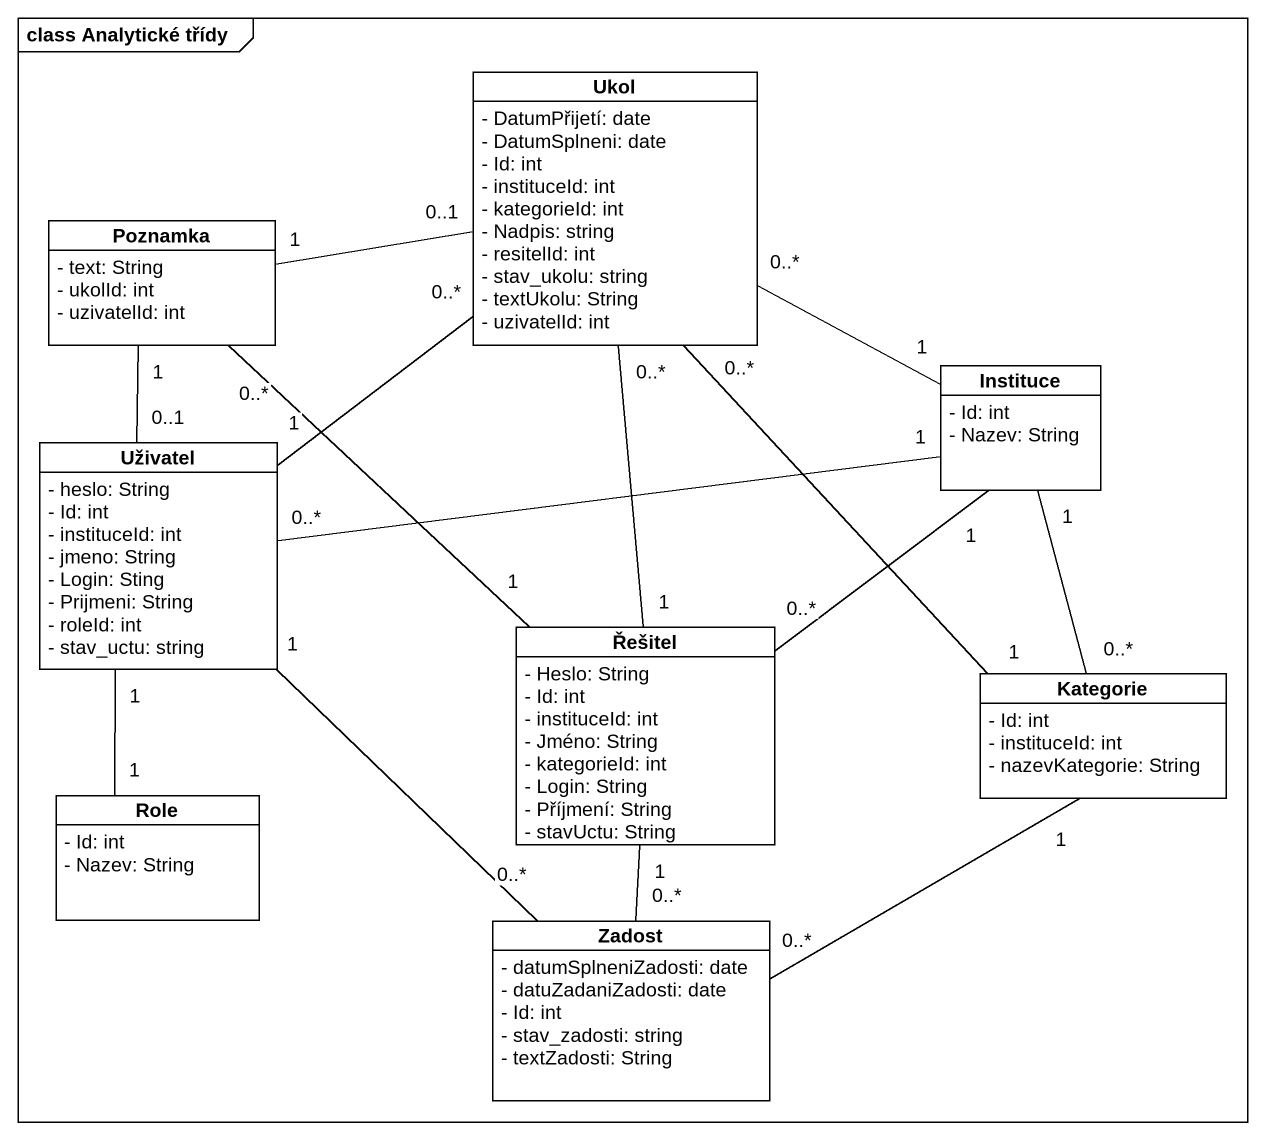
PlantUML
@startuml
mainframe class Analytické třídy
hide circle
hide empty members
skinparam classAttributeIconSize 0
class Ukol {
  - DatumPřijetí: date
  - DatumSplneni: date
  - Id: int
  - instituceId: int
  - kategorieId: int
  - Nadpis: string
  - resitelId: int
  - stav_ukolu: string
  - textUkolu: String
  - uzivatelId: int
}
class Poznamka {
  - text: String
  - ukolId: int
  - uzivatelId: int
}
class Instituce {
  - Id: int
  - Nazev: String
}
class Uživatel {
  - heslo: String
  - Id: int
  - instituceId: int
  - jmeno: String
  - Login: Sting
  - Prijmeni: String
  - roleId: int
  - stav_uctu: string
}
class Řešitel {
  - Heslo: String
  - Id: int
  - instituceId: int
  - Jméno: String
  - kategorieId: int
  - Login: String
  - Příjmení: String
  - stavUctu: String
}
class Kategorie {
  - Id: int
  - instituceId: int
  - nazevKategorie: String
}
class Role {
  - Id: int
  - Nazev: String
}
class Zadost {
  - datumSplneniZadosti: date
  - datuZadaniZadosti: date
  - Id: int
  - stav_zadosti: string
  - textZadosti: String
}
Ukol "0..1" -left- "1" Poznamka
Instituce "1" -left- "0..*" Ukol
Instituce "1" -left- "0..*" Uživatel
Instituce "1" -- "0..*" Řešitel
Instituce "1" -- "0..*" Kategorie
Uživatel "1" -up- "0..*" Ukol
Uživatel "0..1" -up- "1" Poznamka
Uživatel "1" -- "1" Role
Uživatel "1" -- "0..*" Zadost
Řešitel "1" -up- "0..*" Ukol
Řešitel "1" -up- "0..*" Poznamka
Řešitel "1" -- "0..*" Zadost
Kategorie "1" -up- "0..*" Ukol
Zadost "0..*" -right- "1" Kategorie
@enduml
